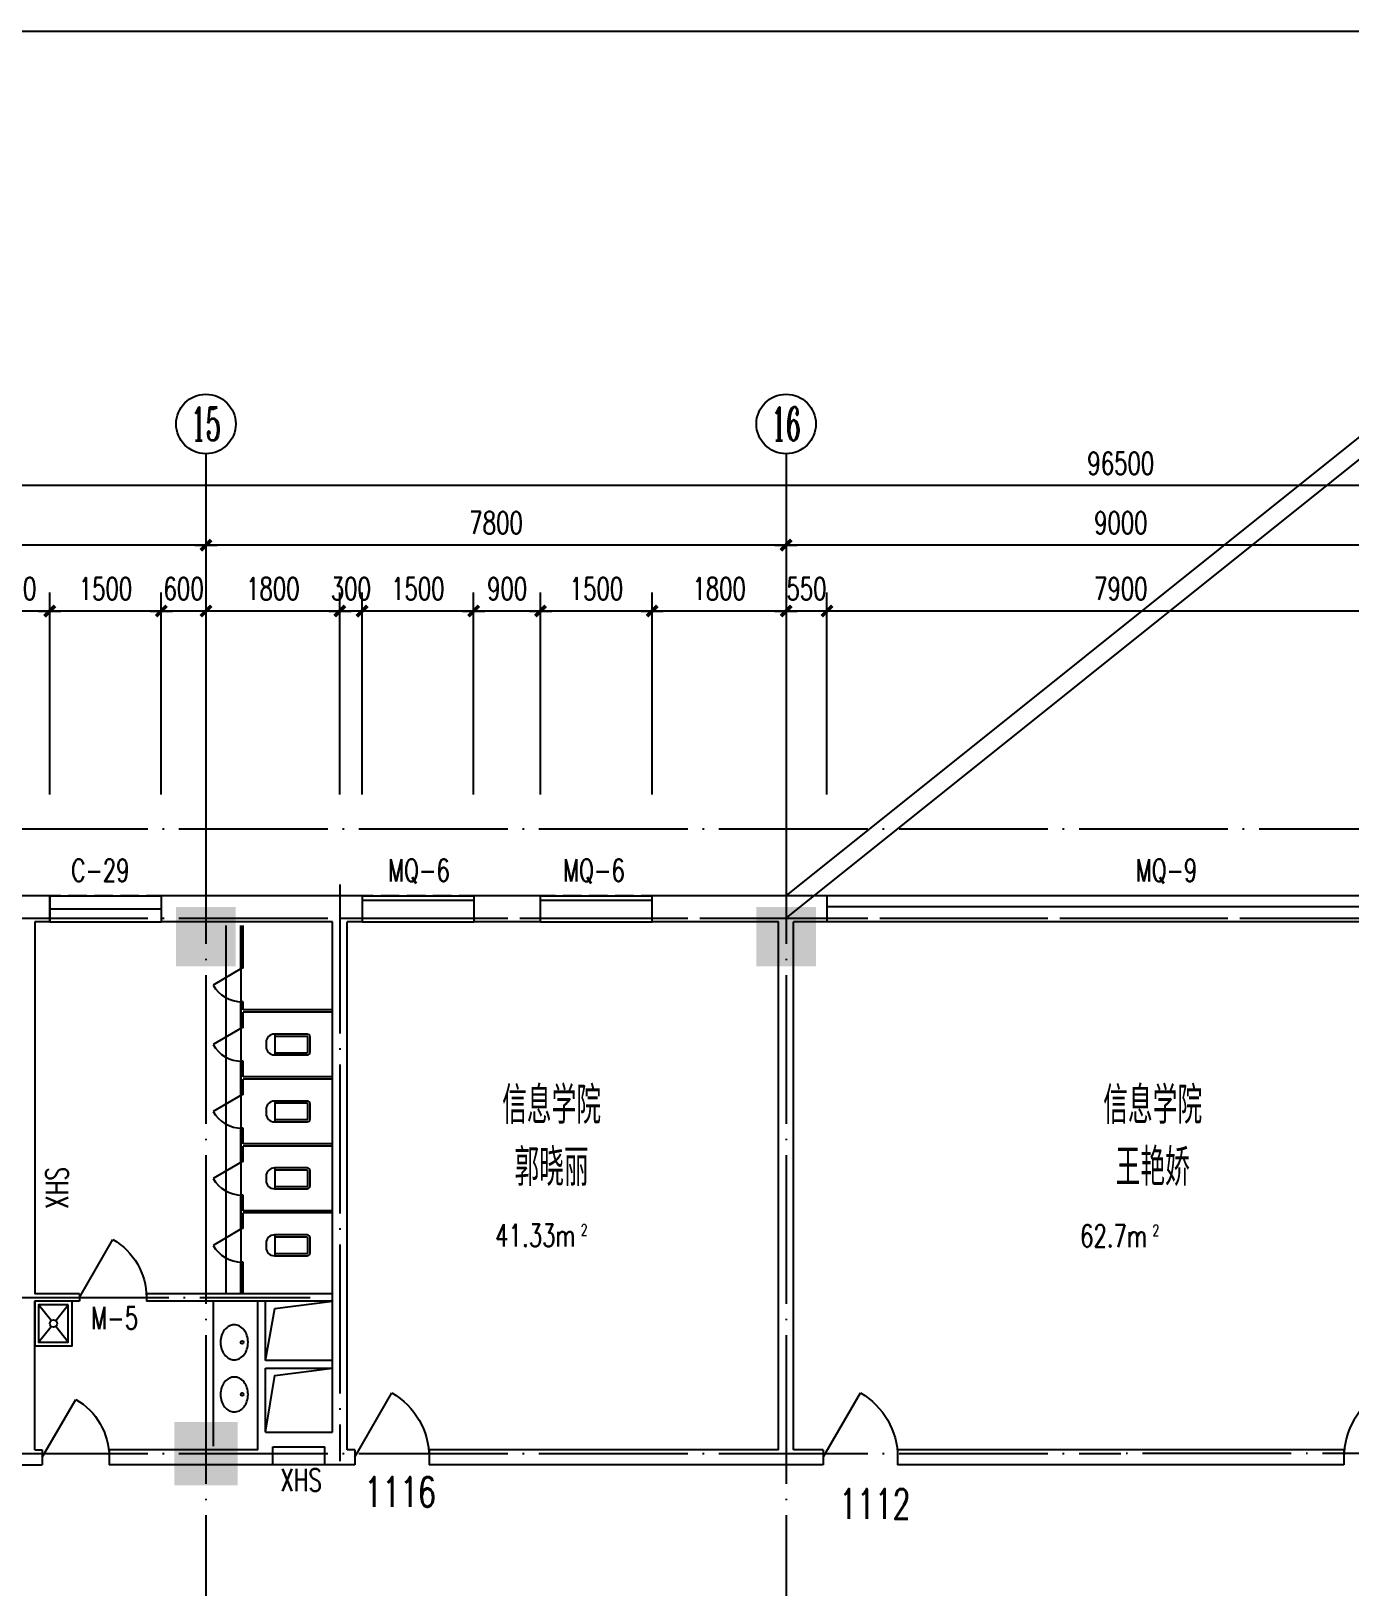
# Model space of a CAD drawing. Extents: x 816818 to 2098601, y 59070 to 390605.
# Drawn here: x 1022350 to 1040080, y 105647 to 126565 of the extents above; entities that cross this region are included whole.
import ezdxf
from ezdxf.enums import TextEntityAlignment as Align

# ---------------------------------------------------------------- set-up
doc = ezdxf.new("R2010")
doc.units = 0
doc.header["$LTSCALE"] = 1000
doc.header["$MEASUREMENT"] = 0
for name, pattern in [('CONTINOUS', [0]), ('DASH', [0.35, 0.25, -0.1]), ('DOTE', [2.42, 2, -0.2, 0.02, -0.2])]:
    doc.linetypes.add(name, pattern=pattern)
doc.layers.get('0').update_dxf_attribs({"linetype": 'CONTINUOUS'})
doc.layers.get('DEFPOINTS').update_dxf_attribs({"linetype": 'CONTINUOUS'})
for name, color, linetype in [('AXIS', 3, 'CONTINUOUS'), ('AXIS_TEXT', 7, 'CONTINUOUS'), ('COLUMN', 7, 'CONTINUOUS'), ('DOTE', 1, 'DOTE'), ('LVTRY', 253, 'CONTINUOUS'), ('LVTRY_WINDOW', 7, 'CONTINUOUS'), ('MCB', 30, 'CONTINUOUS'), ('PUB_TEXT', 7, 'CONTINUOUS'), ('WALL', 255, 'CONTINUOUS'), ('WINDOW', 2, 'CONTINUOUS'), ('WINDOW_TEXT', 7, 'CONTINUOUS'), ('和面积', 6, 'DASH')]:
    doc.layers.add(name, color=color, linetype=linetype)
doc.styles.add('_HZTXT', font='romans.shx', dxfattribs={"width": 0.7, "bigfont": 'z.shx'})
doc.styles.add('COMPLEX', font='COMPLEX')
doc.styles.add('DIM_FONT', font='SIMPLEX.shx', dxfattribs={"width": 0.7})
doc.styles.add('SIMPLEX', font='SIMPLEX.SHX')
doc.styles.add('Z', font='romans', dxfattribs={"width": 0.8, "bigfont": 'z'})
doc.dimstyles.new('AXIS', dxfattribs={"dimtxt": 300, "dimasz": 1, "dimexe": 250, "dimexo": 300, "dimgap": 150, "dimtad": 1, "dimdec": 0, "dimzin": 0, "dimdsep": 46, "dimtxsty": 'DIM_FONT', "dimblk": '_DIMX', "dimcen": 2.5, "dimse1": 1, "dimse2": 1, "dimclrt": 7, "dimadec": 0, "dimazin": 0, "dimtfac": 1, "dimtdec": 0, "dimtix": 1, "dimtmove": 2, "dimatfit": 3, "dimldrblk": '_DIMX', "dimfxl": 1, "dimarcsym": 0})
doc.dimstyles.new('DIMA', dxfattribs={"dimtxt": 300, "dimasz": 1, "dimexe": 250, "dimexo": 300, "dimgap": 150, "dimtad": 1, "dimdec": 0, "dimzin": 0, "dimdsep": 46, "dimtxsty": 'DIM_FONT', "dimblk": '_DIMX', "dimcen": 2.5, "dimse1": 1, "dimclrt": 7, "dimadec": 0, "dimazin": 0, "dimtfac": 1, "dimtdec": 0, "dimtix": 1, "dimtmove": 2, "dimatfit": 3, "dimldrblk": '_DIMX', "dimfxl": 1, "dimarcsym": 0})
doc.dimstyles.new('DIMB', dxfattribs={"dimtxt": 300, "dimasz": 1, "dimexe": 250, "dimexo": 300, "dimgap": 150, "dimtad": 1, "dimdec": 0, "dimzin": 0, "dimdsep": 46, "dimtxsty": 'DIM_FONT', "dimblk": '_DIMX', "dimcen": 2.5, "dimse2": 1, "dimclrt": 7, "dimadec": 0, "dimazin": 0, "dimtfac": 1, "dimtdec": 0, "dimtix": 1, "dimtmove": 2, "dimatfit": 3, "dimldrblk": '_DIMX', "dimfxl": 1, "dimarcsym": 0})
doc.dimstyles.new('DIMN', dxfattribs={"dimtxt": 300, "dimasz": 1, "dimexe": 250, "dimexo": 300, "dimgap": 150, "dimtad": 1, "dimdec": 0, "dimzin": 0, "dimdsep": 46, "dimtxsty": 'DIM_FONT', "dimblk": '_DIMX', "dimcen": 2.5, "dimclrt": 7, "dimadec": 0, "dimazin": 0, "dimtfac": 1, "dimtdec": 0, "dimtix": 1, "dimtmove": 2, "dimatfit": 3, "dimldrblk": '_DIMX', "dimfxl": 1, "dimarcsym": 0})

# ---------------------------------------------------------------- blocks, each defined once
blk = doc.blocks.new('_DBLK')
blk.add_line((-0.5, 0), (0, -0.866))
blk.add_arc((-0.5, 0), 1, 300, 0)
at = {"layer": 'WINDOW_TEXT', "style": 'SIMPLEX', "flags": 9}
blk.add_attdef('A', text='', height=1, dxfattribs=at).set_placement((0, 1.5), align=Align.MIDDLE)
blk = doc.blocks.new('_WBLK')
for p, q in [((-0.5, 0.5), (0.5, 0.5)), ((-0.5, 0), (0.5, 0)), ((-0.5, -0.5), (0.5, -0.5))]:
    blk.add_line(p, q)
at = {"layer": 'WINDOW_TEXT', "style": 'SIMPLEX', "flags": 9}
blk.add_attdef('A', text='', height=1, dxfattribs=at).set_placement((0, 1.5), align=Align.MIDDLE)
blk = doc.blocks.new('_AXISO')
blk.add_circle((0, 0), 0.5)
at = {"layer": 'AXIS_TEXT', "style": 'COMPLEX', "width": 1.041667}
blk.add_attdef('A', text='', height=0.56, dxfattribs=at).set_placement((-0.25, -0.28), (0.25, -0.28), align=Align.FIT)
blk = doc.blocks.new('_DIMX')
blk.add_line((-150, 0), (150, 0))
at = {"const_width": 50}
blk.add_lwpolyline([(-70, -70), (70, 70)], dxfattribs=at)
blk = doc.blocks.new('*D1471')
at = {"layer": 'AXIS', "color": 0, "lineweight": -2}
blk.add_line((1041500, 119654), (1032502, 119654), dxfattribs=at)
at = {"layer": 'DEFPOINTS', "color": 0}
for p in [(1032501, 119654), (1032501, 116179), (1041501, 116179)]:
    blk.add_point(p, dxfattribs=at)
at = {"layer": 'AXIS', "color": 0, "lineweight": -2, "rotation": 180}
blk.add_blockref('_DIMX', (1032501, 119654), dxfattribs=at)
at = {"layer": 'AXIS', "color": 0, "lineweight": -2}
blk.add_blockref('_DIMX', (1041501, 119654), dxfattribs=at)
at = {"layer": 'AXIS', "color": 7, "insert": (1037001, 119954), "char_height": 300, "attachment_point": 5, "style": 'DIM_FONT'}
blk.add_mtext('9000', dxfattribs=at)
blk = doc.blocks.new('*D1472')
at = {"layer": 'AXIS', "color": 0, "lineweight": -2}
blk.add_line((1032500, 119654), (1024702, 119654), dxfattribs=at)
at = {"layer": 'DEFPOINTS', "color": 0}
for p in [(1024701, 119654), (1024701, 116179), (1032501, 116179)]:
    blk.add_point(p, dxfattribs=at)
at = {"layer": 'AXIS', "color": 0, "lineweight": -2, "rotation": 180}
blk.add_blockref('_DIMX', (1024701, 119654), dxfattribs=at)
at = {"layer": 'AXIS', "color": 0, "lineweight": -2}
blk.add_blockref('_DIMX', (1032501, 119654), dxfattribs=at)
at = {"layer": 'AXIS', "color": 7, "insert": (1028601, 119954), "char_height": 300, "attachment_point": 5, "style": 'DIM_FONT'}
blk.add_mtext('7800', dxfattribs=at)
blk = doc.blocks.new('*D1473')
at = {"layer": 'AXIS', "color": 0, "lineweight": -2}
blk.add_line((1024700, 119654), (1016902, 119654), dxfattribs=at)
at = {"layer": 'DEFPOINTS', "color": 0}
for p in [(1016901, 119654), (1016901, 116179), (1024701, 116179)]:
    blk.add_point(p, dxfattribs=at)
at = {"layer": 'AXIS', "color": 0, "lineweight": -2, "rotation": 180}
blk.add_blockref('_DIMX', (1016901, 119654), dxfattribs=at)
at = {"layer": 'AXIS', "color": 0, "lineweight": -2}
blk.add_blockref('_DIMX', (1024701, 119654), dxfattribs=at)
at = {"layer": 'AXIS', "color": 7, "insert": (1020801, 119954), "char_height": 300, "attachment_point": 5, "style": 'DIM_FONT'}
blk.add_mtext('7800', dxfattribs=at)
blk = doc.blocks.new('*D1478')
at = {"layer": 'AXIS', "color": 0, "lineweight": -2}
for p, q in [((988750, 116479), (988750, 120704)), ((1085250, 116479), (1085250, 120704)), ((1085249, 120454), (988751, 120454))]:
    blk.add_line(p, q, dxfattribs=at)
at = {"layer": 'DEFPOINTS', "color": 0}
for p in [(988750, 120454), (988750, 116179), (1085250, 116179)]:
    blk.add_point(p, dxfattribs=at)
at = {"layer": 'AXIS', "color": 0, "lineweight": -2, "rotation": 180}
blk.add_blockref('_DIMX', (988750, 120454), dxfattribs=at)
at = {"layer": 'AXIS', "color": 0, "lineweight": -2}
blk.add_blockref('_DIMX', (1085250, 120454), dxfattribs=at)
at = {"layer": 'AXIS', "color": 7, "insert": (1037000, 120754), "char_height": 300, "attachment_point": 5, "style": 'DIM_FONT'}
blk.add_mtext('96500', dxfattribs=at)
blk = doc.blocks.new('*D1479')
at = {"layer": 'AXIS', "color": 0, "lineweight": -2}
for p, q in [((1026501, 116302), (1026501, 119018)), ((1026500, 118768), (1024702, 118768))]:
    blk.add_line(p, q, dxfattribs=at)
at = {"layer": 'DEFPOINTS', "color": 0}
for p in [(1024701, 118768), (1024701, 116002), (1026501, 116002)]:
    blk.add_point(p, dxfattribs=at)
at = {"layer": 'AXIS', "color": 0, "lineweight": -2, "rotation": 180}
blk.add_blockref('_DIMX', (1024701, 118768), dxfattribs=at)
at = {"layer": 'AXIS', "color": 0, "lineweight": -2}
blk.add_blockref('_DIMX', (1026501, 118768), dxfattribs=at)
at = {"layer": 'AXIS', "color": 7, "insert": (1025601, 119068), "char_height": 300, "attachment_point": 5, "style": 'DIM_FONT'}
blk.add_mtext('1800', dxfattribs=at)
blk = doc.blocks.new('*D1480')
at = {"layer": 'AXIS', "color": 0, "lineweight": -2}
for p, q in [((1022601, 116302), (1022601, 119018)), ((1024101, 116302), (1024101, 119018)), ((1024100, 118768), (1022602, 118768))]:
    blk.add_line(p, q, dxfattribs=at)
at = {"layer": 'DEFPOINTS', "color": 0}
for p in [(1022601, 118768), (1022601, 116002), (1024101, 116002)]:
    blk.add_point(p, dxfattribs=at)
at = {"layer": 'AXIS', "color": 0, "lineweight": -2, "rotation": 180}
blk.add_blockref('_DIMX', (1022601, 118768), dxfattribs=at)
at = {"layer": 'AXIS', "color": 0, "lineweight": -2}
blk.add_blockref('_DIMX', (1024101, 118768), dxfattribs=at)
at = {"layer": 'AXIS', "color": 7, "insert": (1023351, 119068), "char_height": 300, "attachment_point": 5, "style": 'DIM_FONT'}
blk.add_mtext('1500', dxfattribs=at)
blk = doc.blocks.new('*D1481')
at = {"layer": 'AXIS', "color": 0, "lineweight": -2}
for p, q in [((1021701, 116302), (1021701, 119018)), ((1022601, 116302), (1022601, 119018)), ((1022600, 118768), (1021702, 118768))]:
    blk.add_line(p, q, dxfattribs=at)
at = {"layer": 'DEFPOINTS', "color": 0}
for p in [(1021701, 118768), (1021701, 116002), (1022601, 116002)]:
    blk.add_point(p, dxfattribs=at)
at = {"layer": 'AXIS', "color": 0, "lineweight": -2, "rotation": 180}
blk.add_blockref('_DIMX', (1021701, 118768), dxfattribs=at)
at = {"layer": 'AXIS', "color": 0, "lineweight": -2}
blk.add_blockref('_DIMX', (1022601, 118768), dxfattribs=at)
at = {"layer": 'AXIS', "color": 7, "insert": (1022151, 119068), "char_height": 300, "attachment_point": 5, "style": 'DIM_FONT'}
blk.add_mtext('900', dxfattribs=at)
blk = doc.blocks.new('*D1495')
at = {"layer": 'AXIS', "color": 0, "lineweight": -2}
for p, q in [((1024100, 118768), (1024099, 118768)), ((1024701, 118768), (1024101, 118768)), ((1024702, 118768), (1024703, 118768))]:
    blk.add_line(p, q, dxfattribs=at)
at = {"layer": 'DEFPOINTS', "color": 0}
for p in [(1024101, 118768), (1024101, 116002), (1024701, 116002)]:
    blk.add_point(p, dxfattribs=at)
at = {"layer": 'AXIS', "color": 0, "lineweight": -2}
blk.add_blockref('_DIMX', (1024101, 118768), dxfattribs=at)
at = {"layer": 'AXIS', "color": 0, "lineweight": -2, "rotation": 180}
blk.add_blockref('_DIMX', (1024701, 118768), dxfattribs=at)
at = {"layer": 'AXIS', "color": 7, "insert": (1024401, 119068), "char_height": 300, "attachment_point": 5, "style": 'DIM_FONT'}
blk.add_mtext('600', dxfattribs=at)
blk = doc.blocks.new('*D1498')
at = {"layer": 'AXIS', "color": 0, "lineweight": -2}
for p, q in [((1026501, 116302), (1026501, 119018)), ((1026800, 116302), (1026800, 119018)), ((1026500, 118768), (1026499, 118768)), ((1026800, 118768), (1026501, 118768)), ((1026801, 118768), (1026802, 118768))]:
    blk.add_line(p, q, dxfattribs=at)
at = {"layer": 'DEFPOINTS', "color": 0}
for p in [(1026501, 118768), (1026501, 116002), (1026800, 116002)]:
    blk.add_point(p, dxfattribs=at)
at = {"layer": 'AXIS', "color": 0, "lineweight": -2}
blk.add_blockref('_DIMX', (1026501, 118768), dxfattribs=at)
at = {"layer": 'AXIS', "color": 0, "lineweight": -2, "rotation": 180}
blk.add_blockref('_DIMX', (1026800, 118768), dxfattribs=at)
at = {"layer": 'AXIS', "color": 7, "insert": (1026650, 119068), "char_height": 300, "attachment_point": 5, "style": 'DIM_FONT'}
blk.add_mtext('300', dxfattribs=at)
blk = doc.blocks.new('_FZH')
blk.add_solid([(-0.5, -0.5), (0.5, -0.5), (-0.5, 0.5), (0.5, 0.5)])
blk = doc.blocks.new('_LV4')
blk.add_lwpolyline([(0, -520, 0.078966), (92, -505, 0.088152), (166, -466, 0.105269), (218, -403, 0.121685), (235, -335, 0.121685), (218, -267, 0.105269), (166, -204, 0.088152), (92, -165, 0.078966), (0, -150, 0.078966), (-92, -165, 0.088152), (-166, -204, 0.105269), (-218, -267, 0.121685), (-235, -335, 0.121685), (-218, -403, 0.105269), (-166, -466, 0.088152), (-92, -505, 0.078966)], format="xyb", close=True)
blk.add_circle((0, -230), 20)
blk = doc.blocks.new('_LV6')
for p, q in [((-140, -340), (-140, -780)), ((-110, -340), (-110, -770)), ((100, -300), (-100, -300)), ((100, -330), (-100, -330)), ((110, -770), (110, -340)), ((140, -780), (140, -340)), ((140, -770), (-140, -770)), ((-30, -890), (30, -890))]:
    blk.add_line(p, q)
for centre, radius, start, end in [((-100, -340), 40, 90, 180), ((-100, -340), 10, 90, 180), ((100, -340), 40, 0, 90), ((100, -340), 10, 0, 90), ((-30, -780), 110, 180, 270), ((30, -780), 110, 270, 0)]:
    blk.add_arc(centre, radius, start, end)
blk = doc.blocks.new('_LV12')
for p, q in [((-250, -50), (-39, -219)), ((39, -219), (250, -50)), ((-250, -450), (-39, -281)), ((39, -281), (250, -450))]:
    blk.add_line(p, q)
for points in [[(300, -500), (300, 0), (-300, 0), (-300, -500)], [(250, -450), (250, -50), (-250, -50), (-250, -450)]]:
    blk.add_lwpolyline(points, close=True)
blk.add_circle((0, -250), 50)
blk = doc.blocks.new('*D1838')
at = {"layer": 'AXIS', "color": 0, "lineweight": -2}
for p, q in [((1033050, 116302), (1033050, 119018)), ((1032500, 118768), (1032499, 118768)), ((1033050, 118768), (1032501, 118768)), ((1033051, 118768), (1033052, 118768))]:
    blk.add_line(p, q, dxfattribs=at)
at = {"layer": 'DEFPOINTS', "color": 0}
for p in [(1032501, 118768), (1032501, 116002), (1033050, 116002)]:
    blk.add_point(p, dxfattribs=at)
at = {"layer": 'AXIS', "color": 0, "lineweight": -2}
blk.add_blockref('_DIMX', (1032501, 118768), dxfattribs=at)
at = {"layer": 'AXIS', "color": 0, "lineweight": -2, "rotation": 180}
blk.add_blockref('_DIMX', (1033050, 118768), dxfattribs=at)
at = {"layer": 'AXIS', "color": 7, "insert": (1032775, 119068), "char_height": 300, "attachment_point": 5, "style": 'DIM_FONT'}
blk.add_mtext('550', dxfattribs=at)
blk = doc.blocks.new('*D1839')
at = {"layer": 'AXIS', "color": 0, "lineweight": -2}
for p, q in [((1033050, 116302), (1033050, 119018)), ((1040950, 116302), (1040950, 119018)), ((1040949, 118768), (1033051, 118768))]:
    blk.add_line(p, q, dxfattribs=at)
at = {"layer": 'DEFPOINTS', "color": 0}
for p in [(1033050, 118768), (1033050, 116002), (1040950, 116002)]:
    blk.add_point(p, dxfattribs=at)
at = {"layer": 'AXIS', "color": 0, "lineweight": -2, "rotation": 180}
blk.add_blockref('_DIMX', (1033050, 118768), dxfattribs=at)
at = {"layer": 'AXIS', "color": 0, "lineweight": -2}
blk.add_blockref('_DIMX', (1040950, 118768), dxfattribs=at)
at = {"layer": 'AXIS', "color": 7, "insert": (1037000, 119068), "char_height": 300, "attachment_point": 5, "style": 'DIM_FONT'}
blk.add_mtext('7900', dxfattribs=at)
blk = doc.blocks.new('*D1842')
at = {"layer": 'AXIS', "color": 0, "lineweight": -2}
for p, q in [((1030700, 116302), (1030700, 119018)), ((1032500, 118768), (1030701, 118768))]:
    blk.add_line(p, q, dxfattribs=at)
at = {"layer": 'DEFPOINTS', "color": 0}
for p in [(1030700, 118768), (1030700, 116002), (1032501, 116002)]:
    blk.add_point(p, dxfattribs=at)
at = {"layer": 'AXIS', "color": 0, "lineweight": -2, "rotation": 180}
blk.add_blockref('_DIMX', (1030700, 118768), dxfattribs=at)
at = {"layer": 'AXIS', "color": 0, "lineweight": -2}
blk.add_blockref('_DIMX', (1032501, 118768), dxfattribs=at)
at = {"layer": 'AXIS', "color": 7, "insert": (1031600, 119068), "char_height": 300, "attachment_point": 5, "style": 'DIM_FONT'}
blk.add_mtext('1800', dxfattribs=at)
blk = doc.blocks.new('*D1843')
at = {"layer": 'AXIS', "color": 0, "lineweight": -2}
for p, q in [((1029200, 116302), (1029200, 119018)), ((1030700, 116302), (1030700, 119018)), ((1030699, 118768), (1029201, 118768))]:
    blk.add_line(p, q, dxfattribs=at)
at = {"layer": 'DEFPOINTS', "color": 0}
for p in [(1029200, 118768), (1029200, 116002), (1030700, 116002)]:
    blk.add_point(p, dxfattribs=at)
at = {"layer": 'AXIS', "color": 0, "lineweight": -2, "rotation": 180}
blk.add_blockref('_DIMX', (1029200, 118768), dxfattribs=at)
at = {"layer": 'AXIS', "color": 0, "lineweight": -2}
blk.add_blockref('_DIMX', (1030700, 118768), dxfattribs=at)
at = {"layer": 'AXIS', "color": 7, "insert": (1029950, 119068), "char_height": 300, "attachment_point": 5, "style": 'DIM_FONT'}
blk.add_mtext('1500', dxfattribs=at)
blk = doc.blocks.new('*D1853')
at = {"layer": 'AXIS', "color": 0, "lineweight": -2}
for p, q in [((1026800, 116302), (1026800, 119018)), ((1028300, 116302), (1028300, 119018)), ((1028299, 118768), (1026801, 118768))]:
    blk.add_line(p, q, dxfattribs=at)
at = {"layer": 'DEFPOINTS', "color": 0}
for p in [(1026800, 118768), (1026800, 116002), (1028300, 116002)]:
    blk.add_point(p, dxfattribs=at)
at = {"layer": 'AXIS', "color": 0, "lineweight": -2, "rotation": 180}
blk.add_blockref('_DIMX', (1026800, 118768), dxfattribs=at)
at = {"layer": 'AXIS', "color": 0, "lineweight": -2}
blk.add_blockref('_DIMX', (1028300, 118768), dxfattribs=at)
at = {"layer": 'AXIS', "color": 7, "insert": (1027550, 119068), "char_height": 300, "attachment_point": 5, "style": 'DIM_FONT'}
blk.add_mtext('1500', dxfattribs=at)
blk = doc.blocks.new('*D1854')
at = {"layer": 'AXIS', "color": 0, "lineweight": -2}
for p, q in [((1028300, 116302), (1028300, 119018)), ((1029200, 116302), (1029200, 119018)), ((1029199, 118768), (1028301, 118768))]:
    blk.add_line(p, q, dxfattribs=at)
at = {"layer": 'DEFPOINTS', "color": 0}
for p in [(1028300, 118768), (1028300, 116002), (1029200, 116002)]:
    blk.add_point(p, dxfattribs=at)
at = {"layer": 'AXIS', "color": 0, "lineweight": -2, "rotation": 180}
blk.add_blockref('_DIMX', (1028300, 118768), dxfattribs=at)
at = {"layer": 'AXIS', "color": 0, "lineweight": -2}
blk.add_blockref('_DIMX', (1029200, 118768), dxfattribs=at)
at = {"layer": 'AXIS', "color": 7, "insert": (1028750, 119068), "char_height": 300, "attachment_point": 5, "style": 'DIM_FONT'}
blk.add_mtext('900', dxfattribs=at)

msp = doc.modelspace()

# ---------------------------------------------------------------- linework, layer by layer
at = {"layer": 'AXIS'}
for p, q in [((1024700.5, 120882.9), (1024700.5, 116179.4)), ((1032500.5, 120882.9), (1032500.5, 116179.4))]:
    msp.add_line(p, q, dxfattribs=at)
at = {"layer": 'DOTE'}
for p, q in [((1024700.4, 118712.5), (1024700.4, 96064.8)), ((1032500.4, 118712.5), (1032500.4, 96064.8)), ((985618.5, 115839.4), (1092531.4, 115839.4)), ((1026500.4, 115089.4), (1026500.4, 107339.4)), ((985618.5, 114639.4), (1092531.4, 114639.4)), ((1026500.4, 114639.4), (1047500.4, 114639.4)), ((1022200.4, 109539.4), (1026100.4, 109539.4)), ((985618.5, 107439.4), (1037000.4, 107439.4)), ((1092531.4, 107439.4), (1037000.4, 107439.4))]:
    msp.add_line(p, q, dxfattribs=at)
at = {"layer": 'LVTRY'}
for p, q in [((1024970.4, 114539.4), (1024970.4, 109589.4)), ((1025170.4, 113964.4), (1025170.4, 114539.4)), ((1025170.4, 114539.4), (1025170.4, 109589.4)), ((1025200.4, 113964.4), (1025200.4, 114539.4)), ((1025200.4, 113964.4), (1025170.4, 113964.4)), ((1025200.4, 113514.4), (1025170.4, 113514.4)), ((1025170.4, 113164.4), (1025170.4, 113514.4)), ((1025200.4, 113404.4), (1025200.4, 113514.4)), ((1026400.4, 113404.4), (1025200.4, 113404.4)), ((1026400.4, 113374.4), (1025200.4, 113374.4)), ((1025200.4, 113164.4), (1025200.4, 113374.4)), ((1025200.4, 113164.4), (1025170.4, 113164.4)), ((1025200.4, 112714.4), (1025170.4, 112714.4)), ((1025170.4, 112264.4), (1025170.4, 112714.4)), ((1025200.4, 112504.4), (1025200.4, 112714.4)), ((1026400.4, 112504.4), (1025200.4, 112504.4)), ((1026400.4, 112474.4), (1025200.4, 112474.4)), ((1025200.4, 112264.4), (1025200.4, 112474.4)), ((1025200.4, 112264.4), (1025170.4, 112264.4)), ((1025200.4, 111814.4), (1025170.4, 111814.4)), ((1025170.4, 111604.4), (1025170.4, 111814.4)), ((1025170.4, 111364.4), (1025170.4, 111814.4)), ((1025200.4, 111604.4), (1025200.4, 111814.4)), ((1026400.4, 111604.4), (1025200.4, 111604.4)), ((1026400.4, 111574.4), (1025200.4, 111574.4)), ((1025200.4, 111364.4), (1025200.4, 111574.4)), ((1025200.4, 111364.4), (1025170.4, 111364.4)), ((1025200.4, 110914.4), (1025170.4, 110914.4)), ((1025170.4, 110704.4), (1025170.4, 110914.4)), ((1025170.4, 110464.4), (1025170.4, 110914.4)), ((1025200.4, 110704.4), (1025200.4, 110914.4)), ((1026400.4, 110704.4), (1025200.4, 110704.4)), ((1026400.4, 110674.4), (1025200.4, 110674.4)), ((1025200.4, 110464.4), (1025200.4, 110674.4)), ((1025200.4, 110464.4), (1025170.4, 110464.4)), ((1025200.4, 110014.4), (1025170.4, 110014.4)), ((1025170.4, 109589.4), (1025170.4, 110014.4)), ((1025200.4, 109589.4), (1025200.4, 110014.4)), ((1024800.4, 107539.4), (1024800.4, 109489.4))]:
    msp.add_line(p, q, dxfattribs=at)
for points in [[(1025500.4, 108689.4), (1025625.2, 109391.6), (1026400.4, 109489.4)], [(1025500.4, 107729.4), (1025625.2, 108491.6), (1026400.4, 108589.4)]]:
    msp.add_lwpolyline(points, dxfattribs=at)
at = {"layer": 'MCB'}
msp.add_lwpolyline([(978483, 126564.9), (1095252.8, 126564.9), (1095252.8, 80042.1), (978483, 80042.1)], close=True, dxfattribs=at)
at = {"layer": 'WALL'}
for p, q in [((1022600.4, 114939.4), (1021700.4, 114939.4)), ((1022600.4, 114939.4), (1022600.4, 114589.4)), ((1022600.4, 114589.4), (1022600.4, 114939.4)), ((1026800.4, 114939.4), (1024100.4, 114939.4)), ((1024100.4, 114939.4), (1024100.4, 114589.4)), ((1029200.4, 114939.4), (1028300.4, 114939.4)), ((1029200.4, 114589.4), (1029200.4, 114939.4)), ((1033050.4, 114939.4), (1030700.4, 114939.4)), ((1030700.4, 114589.4), (1030700.4, 114939.4)), ((1022400.4, 114589.4), (1022400.4, 109589.4)), ((1022600.4, 114589.4), (1022400.4, 114589.4)), ((1026400.4, 114589.4), (1024100.4, 114589.4)), ((1026400.4, 107729.4), (1026400.4, 114589.4)), ((1026800.4, 114589.4), (1026600.4, 114589.4)), ((1026600.4, 107489.4), (1026600.4, 114589.4)), ((1026800.4, 114589.4), (1026600.4, 114589.4)), ((1029200.4, 114589.4), (1028300.4, 114589.4)), ((1032400.4, 114589.4), (1030700.4, 114589.4)), ((1032400.4, 107489.4), (1032400.4, 114589.4)), ((1032600.4, 107489.4), (1032600.4, 114589.4)), ((1033050.4, 114589.4), (1032600.4, 114589.4)), ((1023000.4, 109589.4), (1022400.4, 109589.4)), ((1023000.4, 109489.4), (1022400.4, 109489.4)), ((1022400.4, 107489.4), (1022400.4, 109489.4)), ((1023000.4, 109589.4), (1023000.4, 109489.4)), ((1026400.4, 109589.4), (1023900.4, 109589.4)), ((1023900.4, 109589.4), (1023900.4, 109489.4)), ((1026400.4, 109489.4), (1023900.4, 109489.4)), ((1025400.4, 107489.4), (1025400.4, 109489.4)), ((1025500.4, 108689.4), (1025500.4, 109489.4)), ((1026400.4, 108689.4), (1025500.4, 108689.4)), ((1025500.4, 107729.4), (1025500.4, 108589.4)), ((1025500.4, 108589.4), (1026400.4, 108589.4)), ((1025500.4, 107729.4), (1026400.4, 107729.4)), ((1025601.1, 107529.4), (1026301.1, 107529.4)), ((1025601.1, 107289.4), (1025601.1, 107529.4)), ((1026301.1, 107289.4), (1026301.1, 107529.4)), ((1022400.4, 107489.4), (1022500.4, 107489.4)), ((1022500.4, 107489.4), (1022500.4, 107289.4)), ((1025400.4, 107489.4), (1023400.4, 107489.4)), ((1023400.4, 107489.4), (1023400.4, 107289.4)), ((1026700.4, 107489.4), (1026600.4, 107489.4)), ((1026700.4, 107489.4), (1026700.4, 107289.4)), ((1032400.4, 107489.4), (1027700.4, 107489.4)), ((1027700.4, 107489.4), (1027700.4, 107289.4)), ((1033000.4, 107489.4), (1032600.4, 107489.4)), ((1033000.4, 107489.4), (1033000.4, 107289.4)), ((1034000.4, 107489.4), (1034000.4, 107289.4)), ((1040000.4, 107489.4), (1034000.4, 107489.4)), ((1040000.4, 107489.4), (1040000.4, 107289.4)), ((1021700.4, 107289.4), (1022500.4, 107289.4)), ((1026700.4, 107289.4), (1023400.4, 107289.4)), ((1033000.4, 107289.4), (1027700.4, 107289.4)), ((1040000.4, 107289.4), (1034000.4, 107289.4))]:
    msp.add_line(p, q, dxfattribs=at)
at = {"layer": 'WALL', "linetype": 'CONTINOUS'}
for p, q in [((1026800.4, 114939.4), (1026800.4, 114589.4)), ((1028300.4, 114939.4), (1028300.4, 114589.4)), ((1033050.4, 114939.4), (1033050.4, 114589.4)), ((1026800.4, 114589.4), (1026600.4, 114589.4))]:
    msp.add_line(p, q, dxfattribs=at)
at = {"layer": 'WINDOW'}
for p, q in [((1032500.4, 114939.4), (1044371.4, 124441.6)), ((1032500.4, 114639.4), (1044371.4, 124141.6)), ((1026800.4, 114939.4), (1028300.4, 114939.4)), ((1026800.4, 114880.5), (1028300.4, 114880.5)), ((1029200.4, 114939.4), (1030700.4, 114939.4)), ((1029200.4, 114880.5), (1030700.4, 114880.5)), ((1040950.4, 114939.4), (1033050.4, 114939.4)), ((1040950.4, 114789.4), (1033050.4, 114789.4)), ((1026800.4, 114589.4), (1028300.4, 114589.4)), ((1029200.4, 114589.4), (1030700.4, 114589.4)), ((1040950.4, 114589.4), (1033050.4, 114589.4))]:
    msp.add_line(p, q, dxfattribs=at)
at = {"layer": '和面积'}
msp.add_lwpolyline([(1013600.4, 96689.4), (1033700.4, 96689.4), (1033700.4, 95289.4), (1040300.4, 95289.4), (1040300.4, 96689.4), (1060400.4, 96689.4), (1060400.2, 95489.4), (1064000.4, 95489.4), (1064000.4, 95189.4), (1065800.4, 95189.4), (1065800.4, 95489.4), (1069400.4, 95489.4), (1069400.4, 96689.4), (1077150.4, 96689.4), (1077150.4, 97889.4), (1085500.4, 97889.4), (1085500.4, 112539.4), (1076050.4, 112539.4), (1076050.4, 107989.4), (1061550.5, 107989.4), (1061550.5, 116139.4), (1056700.4, 116139.4), (1056700.4, 114939.4), (1017300.4, 114939.4)], dxfattribs=at)

# ---------------------------------------------------------------- block references
at = {"layer": 'AXIS'}
ref = msp.add_blockref('_AXISO', (1024700.5, 121282.9), dxfattribs=dict(at, xscale=800, yscale=800, zscale=800))
ref.add_attrib('A', '15', dxfattribs={"layer": 'AXIS_TEXT', "height": 448, "style": 'COMPLEX', "width": 0.646552}).set_placement((1024500.5, 121058.9), (1024900.5, 121058.9), align=Align.FIT)
ref = msp.add_blockref('_AXISO', (1032500.5, 121282.9), dxfattribs=dict(at, xscale=800, yscale=800, zscale=800))
ref.add_attrib('A', '16', dxfattribs={"layer": 'AXIS_TEXT', "height": 448, "style": 'COMPLEX', "width": 0.646552}).set_placement((1032300.5, 121058.9), (1032700.5, 121058.9), align=Align.FIT)
at = {"layer": 'COLUMN', "zscale": 600}
for p, xscale, yscale in [((1024700.4, 114389.4), 800, 800), ((1032500.4, 114389.4), 800, 800), ((1024700.4, 107439.4), 850, 850)]:
    msp.add_blockref('_FZH', p, dxfattribs=dict(at, xscale=xscale, yscale=yscale))
at = {"layer": 'LVTRY'}
for name, p, rotation in [('_LV6', (1026400.4, 112939.4), 270), ('_LV6', (1026400.4, 112039.4), 270), ('_LV6', (1026400.4, 111139.4), 270), ('_LV6', (1026400.4, 110239.4), 270), ('_LV12', (1022400.4, 109189.4), 90), ('_LV4', (1025416.9, 108935.9), 270), ('_LV4', (1025416.9, 108234.2), 270)]:
    msp.add_blockref(name, p, dxfattribs=dict(at, rotation=rotation))
at = {"layer": 'LVTRY_WINDOW', "xscale": 450, "yscale": 450, "zscale": 450, "rotation": 270}
for p in [(1025185.4, 113739.4), (1025185.4, 112939.4), (1025185.4, 112039.4), (1025185.4, 111139.4), (1025185.4, 110239.4)]:
    msp.add_blockref('_DBLK', p, dxfattribs=at)
at = {"layer": 'WINDOW', "xscale": 1500, "yscale": 349.9999999996799, "zscale": 1500}
msp.add_blockref('_WBLK', (1023350.4, 114764.4), dxfattribs=at)
at = {"layer": 'WINDOW', "rotation": 180}
for p, xscale, yscale, zscale in [((1023450.4, 109539.4), -900, 900, 900), ((1022950.4, 107389.4), -900, 900, 900), ((1027200.4, 107389.4), -1000, 1000, 1000), ((1033500.4, 107389.4), -1000, 1000, 1000), ((1040500.4, 107389.4), 1000, 1000, 1000)]:
    msp.add_blockref('_DBLK', p, dxfattribs=dict(at, xscale=xscale, yscale=yscale, zscale=zscale))

# ---------------------------------------------------------------- texts
at = {"layer": 'MCB', "style": 'Z', "width": 0.7}
for s, p in [('C-29', (1022890.9, 115132.5)), ('MQ-6', (1027150.6, 115132.5)), ('MQ-6', (1029503.3, 115132.5)), ('MQ-9', (1037201.3, 115132.5)), ('M-5', (1023158.2, 109113.5))]:
    msp.add_text(s, height=300, dxfattribs=at).set_placement(p)
at = {"layer": 'MCB', "style": 'DIM_FONT'}
for s, insert, char_height, width, attachment_point in [('{\\Fromans,z|c134;信息学院\\P郭晓丽}', (1029347.8, 112372.2), 500, 1509.587, 2), ('{\\Fromans,z|c134;信息学院\\P王艳娇}', (1037429.1, 112372.2), 500, 1765.218, 2), ('{\\C0;1116}', (1026832.6, 107124.3), 400, 1377.729, 1), ('{\\C0;1112}', (1033212.9, 106961.6), 400, 1377.729, 1)]:
    msp.add_mtext(s, dxfattribs=dict(at, insert=insert, char_height=char_height, width=width, attachment_point=attachment_point))
at = {"layer": 'PUB_TEXT', "style": '_HZTXT', "width": 0.7}
msp.add_text('XHS', height=300, rotation=90, dxfattribs=at).set_placement((1022847.5, 110731.9))
at = {"layer": 'PUB_TEXT', "style": 'DIM_FONT', "width": 0.7}
for s, p in [('41.33m', (1029669.8, 110372.6)), ('62.7m', (1037353.5, 110367.1))]:
    msp.add_text(s, height=300, dxfattribs=at).set_placement(p, align=Align.MIDDLE_RIGHT)
at = {"layer": 'PUB_TEXT', "width": 0.7}
for s, height, style, p in [(' 2', 150, 'DIM_FONT', (1029669.8, 110372.6)), (' 2', 150, 'DIM_FONT', (1037353.5, 110367.1)), ('XHS', 300, '_HZTXT', (1025701.4, 106935.1))]:
    msp.add_text(s, height=height, dxfattribs=dict(at, style=style)).set_placement(p)

# ---------------------------------------------------------------- dimensions: what is measured, and where the dimension line sits
at = {"layer": 'AXIS'}
for p1, p2, distance, dimstyle, picture, middle in [((1085250.4, 116179.4), (988750.4, 116179.4), -4274.4, 'DIMN', '*D1478', (1037000.4, 120753.8)), ((1022600.5, 116002.2), (1021700.5, 116002.2), -2765.6, 'DIMN', '*D1481', (1022150.5, 119067.7)), ((1024100.5, 116002.2), (1022600.5, 116002.2), -2765.6, 'DIMN', '*D1480', (1023350.5, 119067.7)), ((1024700.5, 116002.2), (1024100.5, 116002.2), -2765.6, 'AXIS', '*D1495', (1024400.5, 119067.7)), ((1026500.5, 116002.2), (1024700.5, 116002.2), -2765.6, 'DIMB', '*D1479', (1025600.5, 119067.7)), ((1026800.4, 116002.2), (1026500.5, 116002.2), -2765.6, 'DIMN', '*D1498', (1026650.5, 119067.7)), ((1028300.4, 116002.2), (1026800.4, 116002.2), -2765.6, 'DIMN', '*D1853', (1027550.4, 119067.7)), ((1029200.4, 116002.2), (1028300.4, 116002.2), -2765.6, 'DIMN', '*D1854', (1028750.4, 119067.7)), ((1030700.4, 116002.2), (1029200.4, 116002.2), -2765.6, 'DIMN', '*D1843', (1029950.4, 119067.7)), ((1032500.5, 116002.2), (1030700.4, 116002.2), -2765.6, 'DIMA', '*D1842', (1031600.5, 119067.7)), ((1033050.4, 116002.2), (1032500.5, 116002.2), -2765.6, 'DIMB', '*D1838', (1032775.5, 119067.7)), ((1040950.4, 116002.2), (1033050.4, 116002.2), -2765.6, 'DIMN', '*D1839', (1037000.4, 119067.7))]:
    dim = msp.add_aligned_dim(p1=p1, p2=p2, distance=distance, dimstyle=dimstyle, dxfattribs=at)
    dim.commit()
    dim.dimension.update_dxf_attribs({"geometry": picture, "text_midpoint": middle})
for base, p1, p2, picture, middle in [((1016900.5, 119653.8), (1024700.5, 116179.4), (1016900.5, 116179.4), '*D1473', (1020800.5, 119953.8)), ((1024700.5, 119653.8), (1032500.5, 116179.4), (1024700.5, 116179.4), '*D1472', (1028600.5, 119953.8)), ((1032500.5, 119653.8), (1041500.5, 116179.4), (1032500.5, 116179.4), '*D1471', (1037000.5, 119953.8))]:
    dim = msp.add_linear_dim(base=base, p1=p1, p2=p2, dimstyle='AXIS', dxfattribs=at)
    dim.commit()
    dim.dimension.update_dxf_attribs({"geometry": picture, "text_midpoint": middle})

doc.saveas('drawing.dxf')
